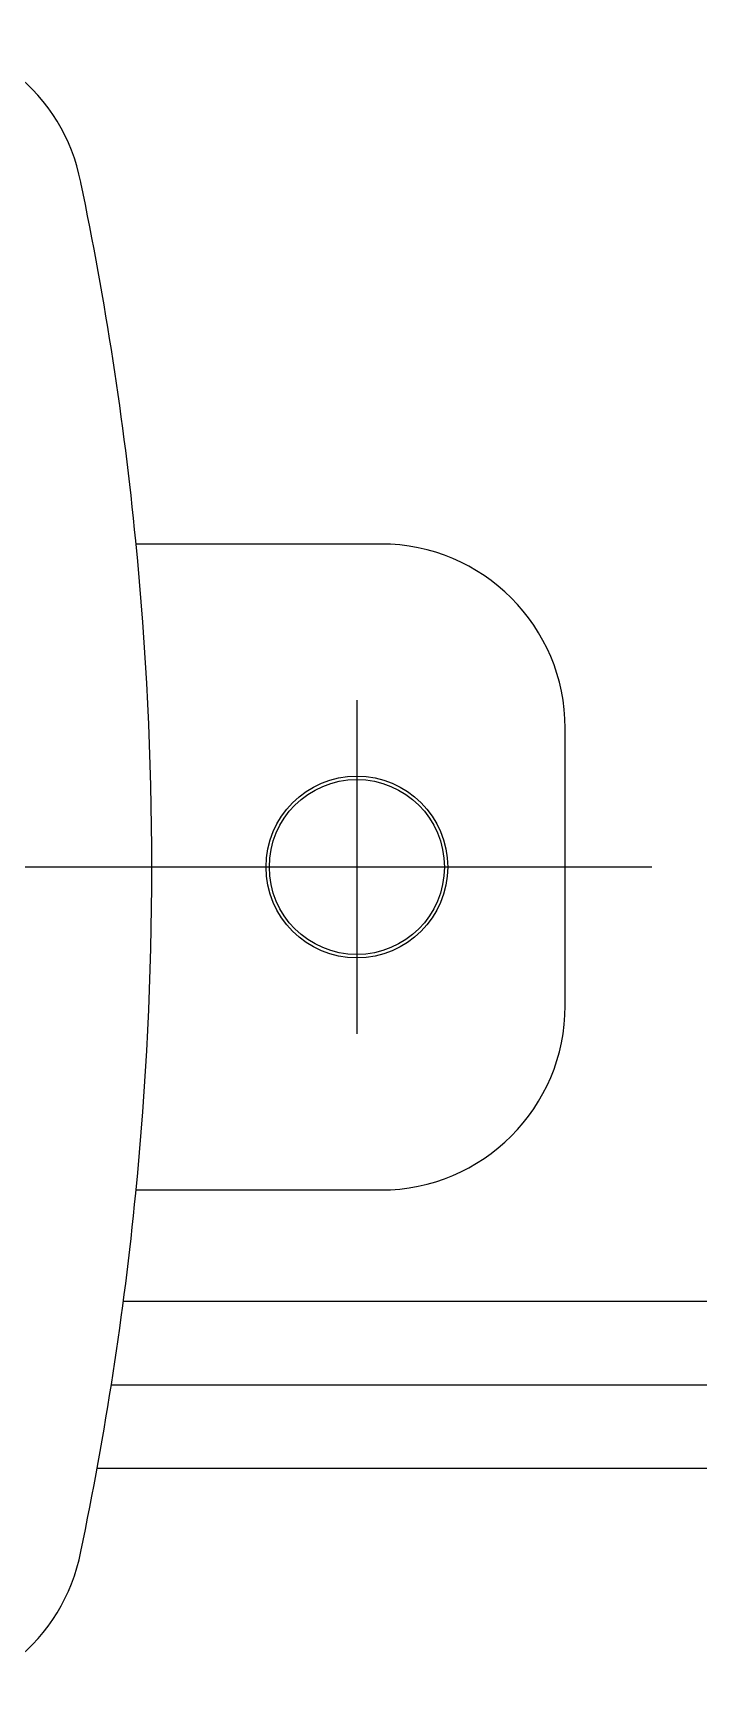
# Model space of a CAD drawing. Extents: x -48 to 334, y -80 to 81.
# Drawn here: x 276.94 to 292.91, y 41.45 to 81.45 of the extents above; entities that cross this region are included whole.
import ezdxf

# ---------------------------------------------------------------- set-up
doc = ezdxf.new("R2010")
doc.units = 0
doc.linetypes.add('CENTER', pattern=[50.8, 31.75, -6.35, 6.35, -6.35])
doc.layers.get('0').update_dxf_attribs({"linetype": 'CONTINUOUS'})
doc.layers.add('CENTER', color=1, linetype='CENTER')

msp = doc.modelspace()

# ---------------------------------------------------------------- linework, layer by layer
at = {"color": 7, "linetype": 'CONTINUOUS'}
for p, q in [((285.286, 69.202), (279.409, 69.202)), ((289.706, 58.122), (289.706, 64.782)), ((279.409, 53.702), (285.286, 53.702)), ((297.568, 51.028), (279.104, 51.028)), ((278.475, 47.028), (298.552, 47.028))]:
    msp.add_line(p, q, dxfattribs=at)
for radius in [2.18, 2.1]:
    msp.add_circle((284.706, 61.452), radius, dxfattribs=at)
for centre, radius, start, end in [((273.752, 77.046), 4.409, 10.9042, 92.0035), ((199.706, 61.452), 80.079, 5.61031, 11.83789), ((199.79, 61.452), 79.995, 354.38382, 5.61618), ((285.286, 64.782), 4.42, 0, 90), ((285.286, 58.122), 4.42, 270, 0), ((199.711, 61.452), 80.074, 348.16265, 354.38976), ((273.752, 45.858), 4.409, 267.9965, 349.1116)]:
    msp.add_arc(centre, radius, start, end, dxfattribs=at)
at = {"layer": 'CENTER', "color": 1, "linetype": 'CENTER'}
for p, q in [((284.706, 65.452), (284.706, 57.452)), ((278.824, 49.028), (324.927, 49.028))]:
    msp.add_line(p, q, dxfattribs=at)
at = {"layer": 'CENTER', "color": 1, "linetype": 'CONTINUOUS'}
msp.add_line((291.785, 61.452), (207.628, 61.452), dxfattribs=at)

doc.saveas('drawing.dxf')
